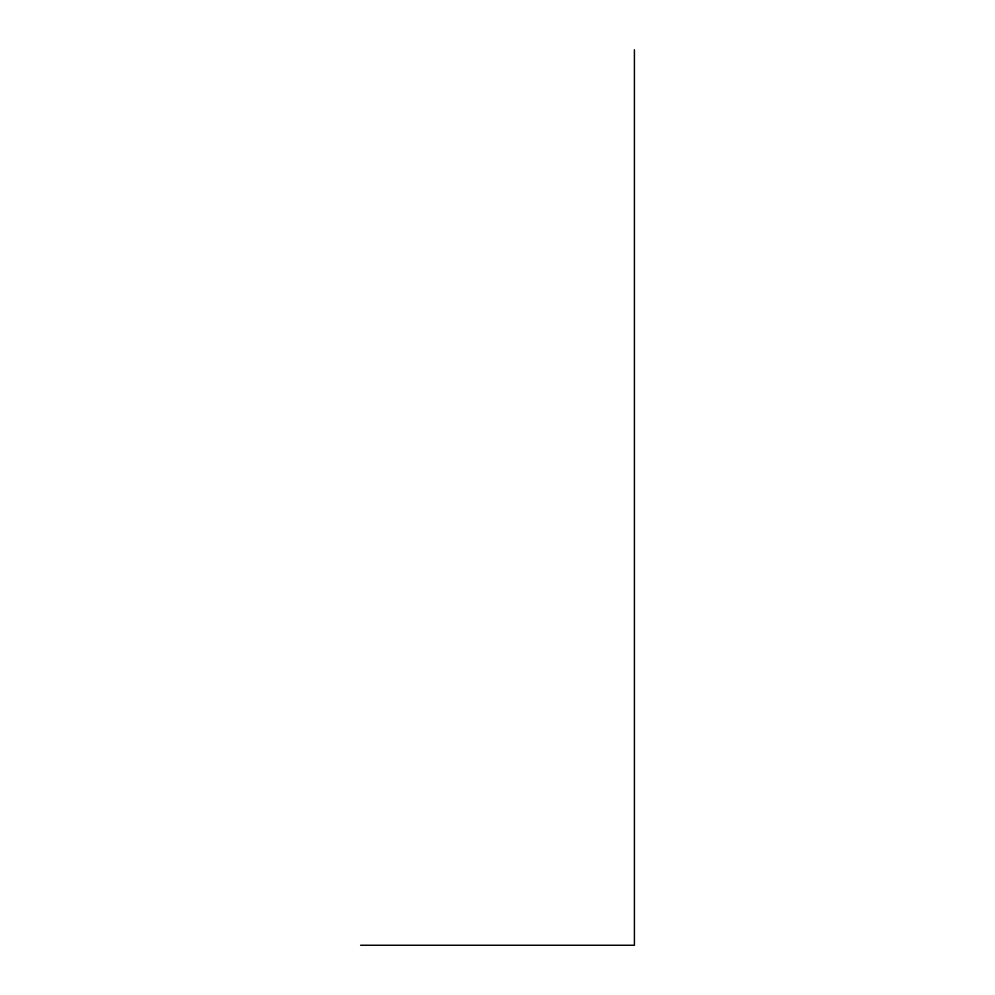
<?xml version="1.0" encoding="UTF-8"?>
<svg xmlns="http://www.w3.org/2000/svg" width="995" height="995" viewBox="0 0 995 995"><rect width="100%" height="100%" fill="white"/><g stroke="black" fill="none" stroke-linecap="round" stroke-linejoin="round"><path stroke-width="1.49" d="M360.588 945.25L634.412 945.25L634.412 49.75"/></g></svg>
